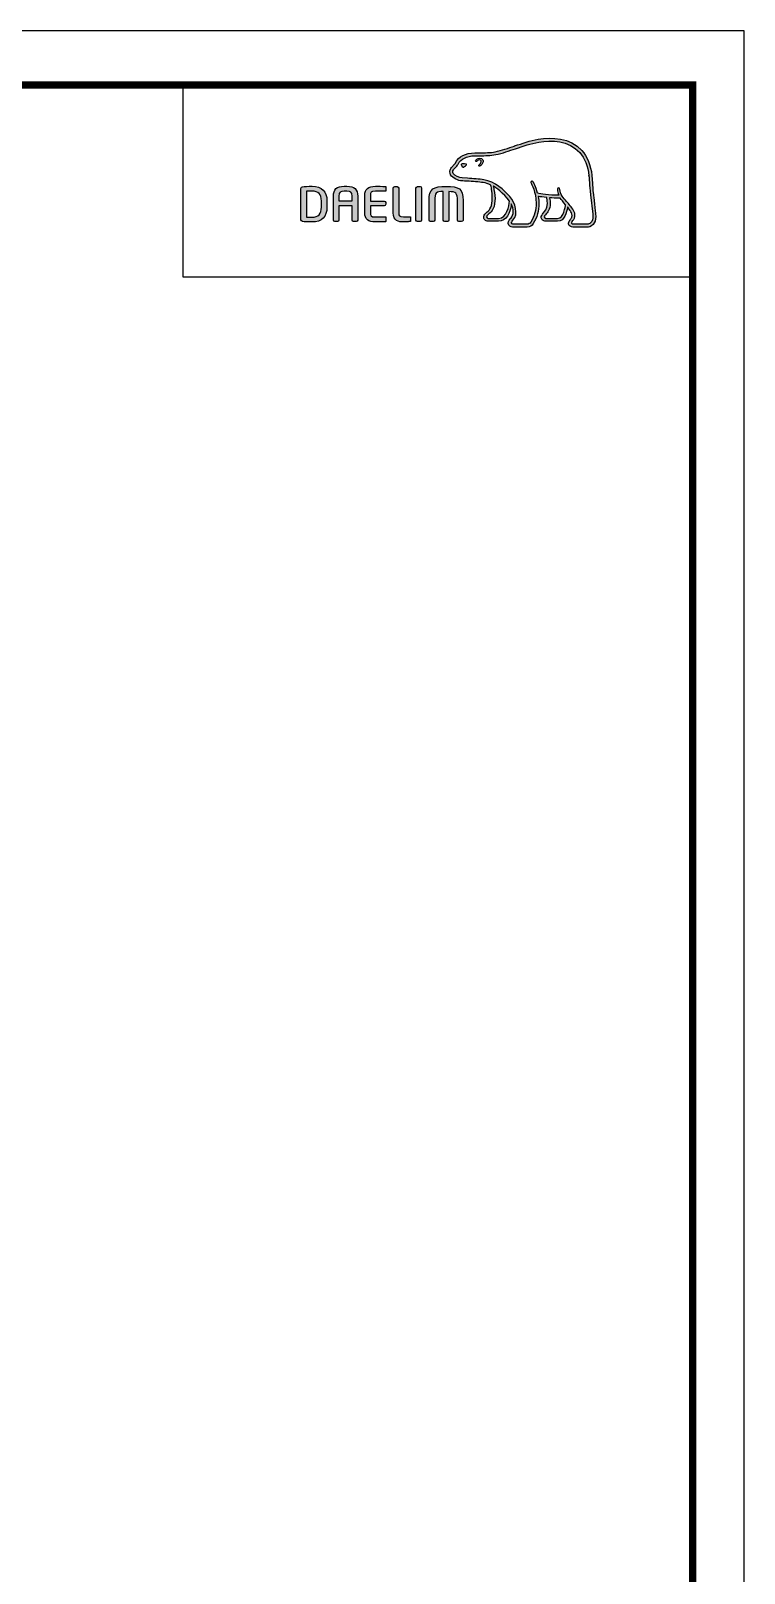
# Model space of a CAD drawing. Extents: x 0 to 790, y 0 to 579.
# Drawn here: x 613.1 to 789.9, y 196.9 to 578.8 of the extents above; entities that cross this region are included whole.
import ezdxf

# ---------------------------------------------------------------- set-up
doc = ezdxf.new("R2010")
doc.units = 0
doc.header["$LTSCALE"] = 10
doc.header["$MEASUREMENT"] = 0
doc.layers.get('0').update_dxf_attribs({"linetype": 'CONTINUOUS'})
doc.layers.add('레이어 1', color=7, linetype='CONTINUOUS')

msp = doc.modelspace()

# ---------------------------------------------------------------- hatches: boundary and pattern name
at = {"layer": '레이어 1'}
h = msp.add_hatch(color=5, dxfattribs=at)
h.dxf.hatch_style = 1
edge = h.paths.add_edge_path(flags=16)
edge.add_spline(control_points=[(751.93, 531.3), (751.58, 530.91), (751.13, 530.91), (751.11, 530.91), (751.11, 530.91), (747.53, 530.91), (747.53, 530.91), (747.4, 530.91), (747.3, 530.94), (747.24, 531), (747.18, 531.06), (747.16, 531.14), (747.16, 531.24), (747.16, 531.44), (747.3, 531.62), (747.46, 531.82), (747.61, 532.01), (747.74, 532.18), (747.82, 532.4), (748.02, 532.93), (748, 533.49), (747.76, 533.98), (747.34, 534.88), (746.71, 535.58), (746.11, 536.26), (746.11, 536.26), (745.9, 536.49), (745.9, 536.49), (745.11, 537.37), (744.3, 538.28), (744.23, 539.52), (744.22, 539.76), (744.1, 539.91), (743.95, 539.9), (743.95, 539.9), (743.72, 539.79), (743.71, 539.79), (743.65, 539.72), (743.61, 539.62), (743.61, 539.5), (743.61, 539.5), (743.62, 539.46), (743.62, 539.46), (743.65, 539.01), (743.75, 538.57), (743.94, 538.12), (743.94, 538.12), (743.96, 538.07), (743.96, 538.07), (743.96, 538.07), (743.91, 538.07), (743.91, 538.07), (741.61, 537.98), (739.36, 538.41), (738.7, 538.57), (738.29, 540.22), (737.63, 541.31), (737.6, 541.35), (737.55, 541.44), (737.47, 541.5), (737.39, 541.52), (737.39, 541.52), (737.2, 541.5), (737.17, 541.49), (737.16, 541.47), (737.12, 541.42), (737.05, 541.32), (737.05, 541.32), (737.04, 541.24), (737.04, 541.24), (737.04, 541.24), (737.1, 541.03), (737.1, 541.03), (737.15, 540.94), (738.33, 538.87), (738.33, 536.14), (738.33, 534.45), (737.89, 532.86), (737.01, 531.41), (736.8, 531.06), (736.53, 530.91), (736.12, 530.91), (736.12, 530.91), (732.59, 530.91), (732.59, 530.91), (732.48, 530.91), (732.23, 530.99), (732.23, 531.24), (732.23, 531.38), (732.36, 531.61), (732.58, 531.86), (734.05, 533.49), (733.2, 536.05), (731.79, 537.73), (730.43, 539.35), (728.21, 541.4), (725.36, 541.9), (724.35, 542.08), (722.69, 542.18), (721.35, 542.26), (721.35, 542.26), (719.99, 542.34), (719.99, 542.34), (719.3, 542.39), (718.15, 542.82), (717.8, 543.48), (717.65, 543.76), (717.66, 544.04), (717.85, 544.36), (717.97, 544.55), (718.13, 544.72), (718.33, 544.92), (718.55, 545.14), (718.78, 545.38), (718.96, 545.68), (718.96, 545.68), (719.01, 545.78), (719.01, 545.78), (719.69, 547.08), (721.09, 547.77), (723.18, 547.83), (723.18, 547.83), (724.36, 547.84), (724.36, 547.84), (725.65, 547.85), (727.12, 547.85), (728.32, 548.11), (730.01, 548.48), (731.71, 549.06), (733.21, 549.57), (733.21, 549.57), (733.26, 549.58), (733.26, 549.58), (735.11, 550.22), (737.02, 550.87), (738.98, 551.19), (742.12, 551.71), (746.42, 551.69), (749.13, 548.65), (750.38, 547.24), (751.15, 545.31), (751.42, 542.9), (751.42, 542.9), (751.41, 542.9), (751.4, 542.91), (751.42, 542.86), (751.44, 542.59), (751.55, 541.06), (751.58, 540.32), (751.62, 539.56), (751.81, 538.14), (751.81, 538.14), (752.36, 533.41), (752.36, 533.41), (752.36, 533.41), (752.39, 532.84), (752.39, 532.84), (752.39, 532.16), (752.24, 531.64), (751.93, 531.3)], knot_values=[0, 0, 0, 0, 1, 1, 1, 2, 2, 2, 3, 3, 3, 4, 4, 4, 5, 5, 5, 6, 6, 6, 7, 7, 7, 8, 8, 8, 9, 9, 9, 10, 10, 10, 11, 11, 11, 12, 12, 12, 13, 13, 13, 14, 14, 14, 15, 15, 15, 16, 16, 16, 17, 17, 17, 18, 18, 18, 19, 19, 19, 20, 20, 20, 21, 21, 21, 22, 22, 22, 23, 23, 23, 24, 24, 24, 25, 25, 25, 26, 26, 26, 27, 27, 27, 28, 28, 28, 29, 29, 29, 30, 30, 30, 31, 31, 31, 32, 32, 32, 33, 33, 33, 34, 34, 34, 35, 35, 35, 36, 36, 36, 37, 37, 37, 38, 38, 38, 39, 39, 39, 40, 40, 40, 41, 41, 41, 42, 42, 42, 43, 43, 43, 44, 44, 44, 45, 45, 45, 46, 46, 46, 47, 47, 47, 48, 48, 48, 49, 49, 49, 50, 50, 50, 51, 51, 51, 52, 52, 52, 53, 53, 53, 53], degree=3, periodic=0)
edge = h.paths.add_edge_path(flags=16)
edge.add_spline(control_points=[(743.67, 532.32), (743.67, 532.32), (740.75, 532.32), (740.75, 532.32), (740.53, 532.32), (740.36, 532.5), (740.36, 532.72), (740.36, 532.87), (740.5, 533.07), (740.62, 533.2), (741.21, 533.77), (741.82, 534.55), (741.82, 536.03), (741.82, 536.03), (741.78, 536.71), (741.78, 536.71), (741.78, 536.71), (741.68, 537.37), (741.68, 537.37), (741.68, 537.37), (741.67, 537.41), (741.67, 537.41), (741.67, 537.41), (741.71, 537.41), (741.71, 537.41), (742.26, 537.37), (743.31, 537.31), (744.32, 537.36), (744.58, 536.95), (744.99, 536.42), (745.6, 535.72), (745.57, 535.37), (745.28, 532.32), (743.67, 532.32)], knot_values=[0, 0, 0, 0, 1, 1, 1, 2, 2, 2, 3, 3, 3, 4, 4, 4, 5, 5, 5, 6, 6, 6, 7, 7, 7, 8, 8, 8, 9, 9, 9, 10, 10, 10, 11, 11, 11, 11], degree=3, periodic=0)
edge = h.paths.add_edge_path(flags=16)
edge.add_spline(control_points=[(729.03, 532.32), (729.03, 532.32), (726.47, 532.32), (726.47, 532.32), (726.28, 532.32), (726.07, 532.48), (726.07, 532.72), (726.07, 532.86), (726.19, 533.03), (726.4, 533.21), (727.05, 533.73), (728.03, 534.51), (728.14, 536.66), (728.14, 536.66), (728.16, 537.25), (728.16, 537.25), (728.16, 538.17), (727.95, 539.28), (727.75, 540.27), (727.75, 540.27), (727.71, 540.37), (727.71, 540.37), (727.71, 540.37), (727.8, 540.3), (727.8, 540.3), (728.18, 540.07), (730.27, 538.65), (731.75, 536.56), (731.63, 535.56), (731.07, 532.32), (729.03, 532.32)], knot_values=[0, 0, 0, 0, 1, 1, 1, 2, 2, 2, 3, 3, 3, 4, 4, 4, 5, 5, 5, 6, 6, 6, 7, 7, 7, 8, 8, 8, 9, 9, 9, 10, 10, 10, 10], degree=3, periodic=0)
edge = h.paths.add_edge_path()
edge.add_spline(control_points=[(753.08, 533.48), (753.08, 533.49), (752.54, 538.24), (752.54, 538.24), (752.34, 539.66), (752.31, 540.42), (752.28, 541.09), (752.28, 541.09), (752.15, 542.97), (752.15, 542.97), (751.86, 545.54), (751.03, 547.61), (749.67, 549.13), (746.75, 552.42), (742.18, 552.45), (738.86, 551.91), (736.83, 551.57), (734.88, 550.9), (733, 550.26), (733, 550.26), (732.94, 550.24), (732.94, 550.24), (731.47, 549.74), (729.8, 549.17), (728.17, 548.82), (727.04, 548.58), (725.63, 548.57), (724.39, 548.56), (724.39, 548.56), (723.16, 548.55), (723.16, 548.55), (720.79, 548.49), (719.18, 547.67), (718.36, 546.11), (718.36, 546.11), (718.33, 546.04), (718.33, 546.04), (718.19, 545.81), (717.99, 545.61), (717.81, 545.43), (717.62, 545.23), (717.4, 545.01), (717.23, 544.72), (717.06, 544.43), (716.97, 544.14), (716.97, 543.85), (716.97, 543.61), (717.03, 543.37), (717.15, 543.15), (717.65, 542.2), (719.09, 541.68), (719.95, 541.62), (719.95, 541.62), (721.21, 541.54), (721.24, 541.54), (722.5, 541.47), (724.22, 541.37), (725.23, 541.19), (725.82, 541.09), (726.49, 540.88), (727.11, 540.58), (727.15, 540.43), (727.47, 539), (727.47, 537.25), (727.47, 537.25), (727.46, 536.7), (727.46, 536.7), (727.36, 534.85), (726.56, 534.2), (725.97, 533.73), (725.91, 533.69), (725.38, 533.25), (725.35, 532.72), (725.32, 532.43), (725.4, 532.16), (725.59, 531.96), (725.78, 531.75), (726.08, 531.64), (726.47, 531.64), (726.47, 531.64), (729.03, 531.64), (729.03, 531.64), (730.94, 531.64), (731.89, 533.71), (732.18, 535.64), (732.18, 535.64), (732.19, 535.91), (732.19, 535.91), (732.19, 535.91), (732.27, 535.78), (732.27, 535.78), (732.51, 535.23), (732.66, 534.58), (732.66, 534.08), (732.66, 533.39), (732.45, 532.79), (732.04, 532.34), (731.94, 532.24), (731.42, 531.71), (731.42, 531.18), (731.42, 531.18), (731.43, 531.09), (731.43, 531.09), (731.5, 530.46), (732.01, 530.18), (732.48, 530.18), (732.48, 530.18), (736.12, 530.18), (736.12, 530.18), (736.77, 530.18), (737.3, 530.48), (737.63, 531.04), (738.56, 532.57), (739.03, 534.24), (739.03, 536), (739.03, 536.54), (738.98, 537.13), (738.88, 537.73), (738.88, 537.73), (738.87, 537.78), (738.87, 537.78), (738.87, 537.78), (738.92, 537.77), (738.92, 537.77), (739.35, 537.69), (740.06, 537.57), (740.93, 537.47), (740.93, 537.47), (740.95, 537.47), (740.95, 537.47), (740.95, 537.47), (741.07, 536.8), (741.07, 536.8), (741.07, 536.8), (741.1, 536.64), (741.1, 536.64), (741.1, 536.64), (741.13, 536.05), (741.13, 536.05), (741.13, 534.64), (740.49, 534.02), (740.14, 533.69), (740.14, 533.68), (739.66, 533.19), (739.6, 532.76), (739.6, 532.76), (739.59, 532.63), (739.59, 532.63), (739.59, 532.49), (739.62, 532.22), (739.86, 531.97), (740.07, 531.75), (740.4, 531.64), (740.83, 531.64), (740.83, 531.64), (743.67, 531.64), (743.67, 531.64), (745.39, 531.64), (745.91, 533.83), (746.11, 535.06), (746.11, 535.06), (746.12, 535.19), (746.12, 535.19), (746.12, 535.19), (746.19, 535.09), (746.19, 535.09), (746.59, 534.59), (746.94, 534.02), (747.1, 533.67), (747.19, 533.49), (747.24, 533.29), (747.24, 533.08), (747.24, 533.08), (747.18, 532.67), (747.18, 532.67), (747.11, 532.45), (746.96, 532.25), (746.81, 532.05), (746.59, 531.76), (746.37, 531.47), (746.37, 531.11), (746.37, 531.11), (746.39, 530.92), (746.39, 530.92), (746.49, 530.44), (746.87, 530.18), (747.47, 530.18), (747.47, 530.18), (751.11, 530.18), (751.11, 530.18), (751.19, 530.18), (751.9, 530.2), (752.46, 530.8), (752.9, 531.28), (753.12, 531.95), (753.12, 532.83), (753.12, 532.83), (753.08, 533.48), (753.08, 533.48)], knot_values=[0, 0, 0, 0, 1, 1, 1, 2, 2, 2, 3, 3, 3, 4, 4, 4, 5, 5, 5, 6, 6, 6, 7, 7, 7, 8, 8, 8, 9, 9, 9, 10, 10, 10, 11, 11, 11, 12, 12, 12, 13, 13, 13, 14, 14, 14, 15, 15, 15, 16, 16, 16, 17, 17, 17, 18, 18, 18, 19, 19, 19, 20, 20, 20, 21, 21, 21, 22, 22, 22, 23, 23, 23, 24, 24, 24, 25, 25, 25, 26, 26, 26, 27, 27, 27, 28, 28, 28, 29, 29, 29, 30, 30, 30, 31, 31, 31, 32, 32, 32, 33, 33, 33, 34, 34, 34, 35, 35, 35, 36, 36, 36, 37, 37, 37, 38, 38, 38, 39, 39, 39, 40, 40, 40, 41, 41, 41, 42, 42, 42, 43, 43, 43, 44, 44, 44, 45, 45, 45, 46, 46, 46, 47, 47, 47, 48, 48, 48, 49, 49, 49, 50, 50, 50, 51, 51, 51, 52, 52, 52, 53, 53, 53, 54, 54, 54, 55, 55, 55, 56, 56, 56, 57, 57, 57, 58, 58, 58, 59, 59, 59, 60, 60, 60, 61, 61, 61, 62, 62, 62, 63, 63, 63, 64, 64, 64, 65, 65, 65, 66, 66, 66, 66], degree=3, periodic=0)
edge = h.paths.add_edge_path(flags=0)
edge.add_spline(control_points=[(719.88, 545.77), (719.88, 545.77), (720.41, 546.01), (721.07, 545.76), (721.07, 545.76), (721.15, 545.73), (721.05, 545.58), (720.73, 545.15), (720.41, 545.05), (720.41, 545.05), (720.41, 545.05), (720.18, 544.97), (720.05, 545.13), (719.8, 545.43), (719.79, 545.61), (719.79, 545.61), (719.79, 545.61), (719.76, 545.74), (719.88, 545.77)], knot_values=[0, 0, 0, 0, 1, 1, 1, 2, 2, 2, 3, 3, 3, 4, 4, 4, 5, 5, 5, 6, 6, 6, 6], degree=3, periodic=0)
edge = h.paths.add_edge_path(flags=0)
edge.add_spline(control_points=[(723.38, 546.75), (723.3, 546.66), (723.3, 546.52), (723.38, 546.44), (723.46, 546.37), (723.6, 546.39), (723.68, 546.48), (723.73, 546.52), (724.16, 547.03), (724.54, 546.77), (724.67, 546.67), (724.73, 546.53), (724.71, 546.35), (724.68, 546.06), (724.43, 545.73), (724.25, 545.62), (724.15, 545.56), (724.09, 545.43), (724.13, 545.33), (724.18, 545.23), (724.31, 545.2), (724.42, 545.24), (724.73, 545.4), (725.13, 545.9), (725.18, 546.36), (725.22, 546.69), (725.07, 546.96), (724.81, 547.14), (724.25, 547.53), (723.62, 547), (723.38, 546.75)], knot_values=[0, 0, 0, 0, 1, 1, 1, 2, 2, 2, 3, 3, 3, 4, 4, 4, 5, 5, 5, 6, 6, 6, 7, 7, 7, 8, 8, 8, 9, 9, 9, 10, 10, 10, 10], degree=3, periodic=0)
edge = h.paths.add_edge_path(flags=0)
edge.add_spline(control_points=[(723.31, 546.36), (723.31, 546.36), (723.31, 546.36), (723.31, 546.36), (723.31, 546.36), (723.31, 546.36), (723.31, 546.36)], knot_values=[0, 0, 0, 0, 1, 1, 1, 2, 2, 2, 2], degree=3, periodic=0)
h = msp.add_hatch(color=5, dxfattribs=at)
h.dxf.hatch_style = 1
edge = h.paths.add_edge_path()
edge.add_spline(control_points=[(725.18, 546.36), (725.22, 546.69), (725.07, 546.96), (724.81, 547.14)], knot_values=[8, 8, 8, 8, 9, 9, 9, 9], degree=3, periodic=0)
edge.add_spline(control_points=[(724.81, 547.14), (724.25, 547.53), (723.62, 547), (723.38, 546.75)], knot_values=[9, 9, 9, 9, 10, 10, 10, 10], degree=3, periodic=0)
edge.add_spline(control_points=[(723.38, 546.75), (723.3, 546.66), (723.3, 546.52), (723.38, 546.44)], knot_values=[0, 0, 0, 0, 1, 1, 1, 1], degree=3, periodic=0)
edge.add_spline(control_points=[(723.38, 546.44), (723.46, 546.37), (723.6, 546.39), (723.68, 546.48)], knot_values=[1, 1, 1, 1, 2, 2, 2, 2], degree=3, periodic=0)
edge.add_spline(control_points=[(723.68, 546.48), (723.73, 546.52), (724.16, 547.03), (724.54, 546.77)], knot_values=[2, 2, 2, 2, 3, 3, 3, 3], degree=3, periodic=0)
edge.add_spline(control_points=[(724.54, 546.77), (724.67, 546.67), (724.73, 546.53), (724.71, 546.35)], knot_values=[3, 3, 3, 3, 4, 4, 4, 4], degree=3, periodic=0)
edge.add_spline(control_points=[(724.71, 546.35), (724.68, 546.06), (724.43, 545.73), (724.25, 545.62)], knot_values=[4, 4, 4, 4, 5, 5, 5, 5], degree=3, periodic=0)
edge.add_spline(control_points=[(724.25, 545.62), (724.15, 545.56), (724.09, 545.43), (724.13, 545.33)], knot_values=[5, 5, 5, 5, 6, 6, 6, 6], degree=3, periodic=0)
edge.add_spline(control_points=[(724.13, 545.33), (724.18, 545.23), (724.31, 545.2), (724.42, 545.24)], knot_values=[6, 6, 6, 6, 7, 7, 7, 7], degree=3, periodic=0)
edge.add_spline(control_points=[(724.42, 545.24), (724.73, 545.4), (725.13, 545.9), (725.18, 546.36)], knot_values=[7, 7, 7, 7, 8, 8, 8, 8], degree=3, periodic=0)
edge = h.paths.add_edge_path()
edge.add_spline(control_points=[(721.05, 545.58), (721.15, 545.73), (721.07, 545.76), (721.07, 545.76)], knot_values=[1.00001, 1.00001, 1.00001, 1.00001, 2, 2, 2, 2], degree=3, periodic=0)
edge.add_spline(control_points=[(721.07, 545.76), (721.03, 545.78), (720.99, 545.79), (720.95, 545.8)], knot_values=[0.937491, 0.937491, 0.937491, 0.937491, 1, 1, 1, 1], degree=3, periodic=0)
edge.add_spline(control_points=[(720.95, 545.8), (720.87, 545.83), (720.79, 545.84), (720.72, 545.86)], knot_values=[0.812494, 0.812494, 0.812494, 0.812494, 0.937491, 0.937491, 0.937491, 0.937491], degree=3, periodic=0)
edge.add_spline(control_points=[(720.72, 545.86), (720.64, 545.87), (720.57, 545.87), (720.5, 545.88)], knot_values=[0.687496, 0.687496, 0.687496, 0.687496, 0.812494, 0.812494, 0.812494, 0.812494], degree=3, periodic=0)
edge.add_spline(control_points=[(720.5, 545.88), (720.44, 545.88), (720.37, 545.88), (720.32, 545.87)], knot_values=[0.562499, 0.562499, 0.562499, 0.562499, 0.687496, 0.687496, 0.687496, 0.687496], degree=3, periodic=0)
edge.add_spline(control_points=[(720.32, 545.87), (720.23, 545.86), (720.15, 545.85), (720.09, 545.84)], knot_values=[0.375003, 0.375003, 0.375003, 0.375003, 0.562499, 0.562499, 0.562499, 0.562499], degree=3, periodic=0)
edge.add_spline(control_points=[(720.09, 545.84), (720, 545.82), (719.94, 545.8), (719.91, 545.78)], knot_values=[0.125007, 0.125007, 0.125007, 0.125007, 0.375003, 0.375003, 0.375003, 0.375003], degree=3, periodic=0)
edge.add_spline(control_points=[(719.91, 545.78), (719.89, 545.78), (719.88, 545.77), (719.88, 545.77)], knot_values=[0, 0, 0, 0, 0.125007, 0.125007, 0.125007, 0.125007], degree=3, periodic=0)
edge.add_spline(control_points=[(719.88, 545.77), (719.76, 545.74), (719.79, 545.61), (719.79, 545.61), (719.79, 545.61), (719.8, 545.43), (720.05, 545.13)], knot_values=[4, 4, 4, 4, 5, 5, 5, 6, 6, 6, 6], degree=3, periodic=0)
edge.add_spline(control_points=[(720.05, 545.13), (720.18, 544.97), (720.41, 545.05), (720.41, 545.05)], knot_values=[3.00001, 3.00001, 3.00001, 3.00001, 4, 4, 4, 4], degree=3, periodic=0)
edge.add_spline(control_points=[(720.41, 545.05), (720.41, 545.05), (720.73, 545.15), (721.05, 545.58)], knot_values=[2, 2, 2, 2, 2.99999, 2.99999, 2.99999, 2.99999], degree=3, periodic=0)
h = msp.add_hatch(color=5, dxfattribs=at)
h.dxf.hatch_style = 2
edge = h.paths.add_edge_path()
edge.add_spline(control_points=[(685.13, 535.1), (685.13, 533.44), (684.37, 532.63), (682.81, 532.63), (682.81, 532.63), (681.74, 532.65), (681.47, 532.66), (681.47, 532.66), (681.47, 539.03), (681.47, 539.03), (682.02, 539.08), (682.81, 539.09), (682.81, 539.09), (684.42, 539.09), (685.13, 538.33), (685.13, 536.63), (685.13, 536.63), (685.13, 535.1), (685.13, 535.1)], knot_values=[0, 0, 0, 0, 1, 1, 1, 2, 2, 2, 3, 3, 3, 4, 4, 4, 5, 5, 5, 6, 6, 6, 6], degree=3, periodic=0)
edge = h.paths.add_edge_path()
edge.add_spline(control_points=[(682.81, 540.29), (681.95, 540.29), (680.82, 540.24), (680.45, 540.18), (680.22, 540.14), (680.08, 539.97), (680.08, 539.74), (680.08, 539.74), (680.08, 531.99), (680.08, 531.99), (680.08, 531.75), (680.23, 531.58), (680.47, 531.55), (680.81, 531.49), (681.93, 531.44), (682.81, 531.44), (685.23, 531.44), (686.51, 532.71), (686.51, 535.1), (686.51, 535.1), (686.51, 536.63), (686.51, 536.63), (686.51, 539.02), (685.23, 540.29), (682.81, 540.29)], knot_values=[0, 0, 0, 0, 1, 1, 1, 2, 2, 2, 3, 3, 3, 4, 4, 4, 5, 5, 5, 6, 6, 6, 7, 7, 7, 8, 8, 8, 8], degree=3, periodic=0)
h = msp.add_hatch(color=5, dxfattribs=at)
h.dxf.hatch_style = 2
edge = h.paths.add_edge_path()
edge.add_spline(control_points=[(692.75, 536.64), (692.75, 536.64), (689.49, 536.64), (689.49, 536.64), (689.49, 536.76), (689.49, 537.8), (689.49, 537.8), (689.49, 538.89), (689.81, 539.07), (690.78, 539.07), (690.78, 539.07), (691.45, 539.07), (691.45, 539.07), (692.42, 539.07), (692.75, 538.89), (692.75, 537.8), (692.75, 537.8), (692.75, 536.76), (692.75, 536.64)], knot_values=[0, 0, 0, 0, 1, 1, 1, 2, 2, 2, 3, 3, 3, 4, 4, 4, 5, 5, 5, 6, 6, 6, 6], degree=3, periodic=0)
edge = h.paths.add_edge_path()
edge.add_spline(control_points=[(691.45, 540.29), (691.45, 540.29), (690.78, 540.29), (690.78, 540.29), (688.93, 540.29), (688.11, 539.52), (688.11, 537.8), (688.11, 537.8), (688.11, 531.9), (688.11, 531.9), (688.11, 531.69), (688.28, 531.52), (688.47, 531.52), (688.47, 531.52), (689.12, 531.52), (689.12, 531.52), (689.35, 531.52), (689.49, 531.71), (689.49, 531.9), (689.49, 531.9), (689.49, 535.29), (689.49, 535.42), (689.49, 535.42), (692.75, 535.42), (692.75, 535.42), (692.75, 535.29), (692.75, 531.9), (692.75, 531.9), (692.75, 531.69), (692.91, 531.52), (693.12, 531.52), (693.12, 531.52), (693.76, 531.52), (693.76, 531.52), (693.98, 531.52), (694.13, 531.72), (694.13, 531.9), (694.13, 531.9), (694.13, 537.8), (694.13, 537.8), (694.13, 539.52), (693.3, 540.29), (691.45, 540.29)], knot_values=[0, 0, 0, 0, 1, 1, 1, 2, 2, 2, 3, 3, 3, 4, 4, 4, 5, 5, 5, 6, 6, 6, 7, 7, 7, 8, 8, 8, 9, 9, 9, 10, 10, 10, 11, 11, 11, 12, 12, 12, 13, 13, 13, 14, 14, 14, 14], degree=3, periodic=0)
h = msp.add_hatch(color=5, dxfattribs=at)
h.dxf.hatch_style = 2
edge = h.paths.add_edge_path()
edge.add_spline(control_points=[(695.88, 538.04), (695.88, 538.04), (695.88, 533.69), (695.88, 533.69), (695.88, 532.18), (696.75, 531.44), (698.54, 531.44), (699.32, 531.44), (700.4, 531.45), (700.82, 531.49), (700.82, 531.49), (701.03, 531.51), (701.03, 531.51), (701.03, 531.51), (701.09, 531.52), (701.09, 531.52), (701.09, 531.52), (701.09, 532.68), (701.09, 532.68), (701.09, 532.68), (698.55, 532.68), (698.55, 532.68), (697.27, 532.68), (697.27, 533.04), (697.27, 533.69), (697.27, 533.69), (697.27, 535.3), (697.27, 535.43), (697.4, 535.43), (700.69, 535.43), (700.69, 535.43), (700.91, 535.43), (701.09, 535.6), (701.09, 535.81), (701.09, 535.81), (701.09, 536.24), (701.09, 536.24), (701.09, 536.45), (700.91, 536.63), (700.69, 536.63), (700.69, 536.63), (697.4, 536.63), (697.27, 536.63), (697.27, 536.75), (697.27, 538.04), (697.27, 538.04), (697.27, 538.69), (697.27, 539.05), (698.55, 539.05), (698.55, 539.05), (701.09, 539.04), (701.09, 539.04), (701.09, 539.04), (701.09, 540.19), (701.09, 540.19), (701.09, 540.19), (700.82, 540.22), (700.82, 540.22), (700.32, 540.27), (699.17, 540.29), (698.54, 540.29), (696.75, 540.29), (695.88, 539.55), (695.88, 538.04)], knot_values=[0, 0, 0, 0, 1, 1, 1, 2, 2, 2, 3, 3, 3, 4, 4, 4, 5, 5, 5, 6, 6, 6, 7, 7, 7, 8, 8, 8, 9, 9, 9, 10, 10, 10, 11, 11, 11, 12, 12, 12, 13, 13, 13, 14, 14, 14, 15, 15, 15, 16, 16, 16, 17, 17, 17, 18, 18, 18, 19, 19, 19, 20, 20, 20, 21, 21, 21, 21], degree=3, periodic=0)
h = msp.add_hatch(color=5, dxfattribs=at)
h.dxf.hatch_style = 2
edge = h.paths.add_edge_path()
edge.add_spline(control_points=[(703.31, 540.21), (703.09, 540.21), (702.91, 540.04), (702.91, 539.83), (702.91, 539.83), (702.91, 533.69), (702.91, 533.69), (702.91, 531.7), (704.28, 531.44), (705.47, 531.44), (706.34, 531.44), (706.56, 531.48), (706.82, 531.52), (706.82, 531.52), (706.97, 531.54), (706.97, 531.54), (706.97, 531.54), (707.17, 531.57), (707.17, 531.57), (707.17, 531.57), (707.23, 531.57), (707.23, 531.57), (707.23, 531.57), (707.23, 532.68), (707.23, 532.68), (707.23, 532.68), (705.48, 532.68), (705.48, 532.68), (704.3, 532.68), (704.3, 533.13), (704.3, 533.56), (704.3, 533.56), (704.3, 539.83), (704.3, 539.83), (704.3, 540.04), (704.12, 540.21), (703.9, 540.21), (703.9, 540.21), (703.31, 540.21), (703.31, 540.21)], knot_values=[0, 0, 0, 0, 1, 1, 1, 2, 2, 2, 3, 3, 3, 4, 4, 4, 5, 5, 5, 6, 6, 6, 7, 7, 7, 8, 8, 8, 9, 9, 9, 10, 10, 10, 11, 11, 11, 12, 12, 12, 13, 13, 13, 13], degree=3, periodic=0)
h = msp.add_hatch(color=5, dxfattribs=at)
h.dxf.hatch_style = 2
edge = h.paths.add_edge_path()
edge.add_spline(control_points=[(708.94, 540.21), (708.71, 540.21), (708.57, 540.02), (708.57, 539.84), (708.57, 539.84), (708.57, 531.9), (708.57, 531.9), (708.57, 531.69), (708.74, 531.52), (708.94, 531.52), (708.94, 531.52), (709.58, 531.52), (709.58, 531.52), (709.81, 531.52), (709.95, 531.71), (709.95, 531.9), (709.95, 531.9), (709.95, 539.84), (709.95, 539.84), (709.95, 540.05), (709.79, 540.21), (709.58, 540.21), (709.58, 540.21), (708.94, 540.21), (708.94, 540.21)], knot_values=[0, 0, 0, 0, 1, 1, 1, 2, 2, 2, 3, 3, 3, 4, 4, 4, 5, 5, 5, 6, 6, 6, 7, 7, 7, 8, 8, 8, 8], degree=3, periodic=0)
h = msp.add_hatch(color=5, dxfattribs=at)
h.dxf.hatch_style = 2
edge = h.paths.add_edge_path()
edge.add_spline(control_points=[(711.81, 536.79), (711.81, 536.79), (711.81, 531.9), (711.81, 531.9), (711.81, 531.69), (711.98, 531.52), (712.18, 531.52), (712.18, 531.52), (712.83, 531.52), (712.83, 531.52), (713.06, 531.52), (713.2, 531.71), (713.2, 531.9), (713.2, 531.9), (713.2, 536.66), (713.2, 536.66), (713.2, 538.77), (713.56, 538.97), (715.33, 538.98), (715.33, 538.85), (715.33, 531.9), (715.33, 531.9), (715.33, 531.68), (715.49, 531.52), (715.7, 531.52), (715.7, 531.52), (716.34, 531.52), (716.34, 531.52), (716.57, 531.52), (716.71, 531.71), (716.71, 531.9), (716.71, 531.9), (716.71, 538.82), (716.71, 538.96), (717.54, 538.96), (718.13, 538.89), (718.44, 538.57), (718.78, 538.24), (718.84, 537.62), (718.84, 536.66), (718.84, 536.66), (718.84, 531.9), (718.84, 531.9), (718.84, 531.69), (719.01, 531.52), (719.21, 531.52), (719.21, 531.52), (719.87, 531.52), (719.87, 531.52), (720.1, 531.52), (720.24, 531.72), (720.24, 531.9), (720.24, 531.9), (720.24, 536.79), (720.24, 536.79), (720.24, 539.75), (719.19, 540.25), (716.03, 540.25), (712.86, 540.25), (711.81, 539.75), (711.81, 536.79)], knot_values=[0, 0, 0, 0, 1, 1, 1, 2, 2, 2, 3, 3, 3, 4, 4, 4, 5, 5, 5, 6, 6, 6, 7, 7, 7, 8, 8, 8, 9, 9, 9, 10, 10, 10, 11, 11, 11, 12, 12, 12, 13, 13, 13, 14, 14, 14, 15, 15, 15, 16, 16, 16, 17, 17, 17, 18, 18, 18, 19, 19, 19, 20, 20, 20, 20], degree=3, periodic=0)

# ---------------------------------------------------------------- linework, layer by layer
at = {"color": 5, "ltscale": 0.5}
msp.add_line((650.86, 517.77), (650.86, 565.32), dxfattribs=at)
at = {"color": 5}
msp.add_line((728.91, 531.64), (728.91, 531.64), dxfattribs=at)
at = {"color": 5, "ltscale": 40}
msp.add_line((777.1, 517.77), (650.86, 517.77), dxfattribs=at)
at = {"ltscale": 0.5}
msp.add_lwpolyline([(0, 0), (789.88, 0), (789.88, 578.76), (0, 578.76)], close=True, dxfattribs=at)
at = {"color": 5, "linetype": 'ByBlock', "lineweight": 200, "const_width": 1.82}
msp.add_lwpolyline([(12.7, 24.78), (777.1, 24.78), (777.1, 565.32), (12.7, 565.32)], close=True, dxfattribs=at)
at = {"layer": '레이어 1', "color": 5}
for points, knots in [([(753.08, 533.48), (753.08, 533.49), (752.54, 538.24), (752.54, 538.24), (752.34, 539.66), (752.31, 540.42), (752.28, 541.09), (752.28, 541.09), (752.15, 542.97), (752.15, 542.97), (751.86, 545.54), (751.03, 547.61), (749.67, 549.13), (746.75, 552.42), (742.18, 552.45), (738.86, 551.91), (736.83, 551.57), (734.88, 550.9), (733, 550.26), (733, 550.26), (732.94, 550.24), (732.94, 550.24), (731.47, 549.74), (729.8, 549.17), (728.17, 548.82), (727.04, 548.58), (725.63, 548.57), (724.39, 548.56), (724.39, 548.56), (723.16, 548.55), (723.16, 548.55), (720.79, 548.49), (719.18, 547.67), (718.36, 546.11), (718.36, 546.11), (718.33, 546.04), (718.33, 546.04), (718.19, 545.81), (717.99, 545.61), (717.81, 545.43), (717.62, 545.23), (717.4, 545.01), (717.23, 544.72), (717.06, 544.43), (716.97, 544.14), (716.97, 543.85), (716.97, 543.61), (717.03, 543.37), (717.15, 543.15), (717.65, 542.2), (719.09, 541.68), (719.95, 541.62), (719.95, 541.62), (721.21, 541.54), (721.24, 541.54), (722.5, 541.47), (724.22, 541.37), (725.23, 541.19), (725.82, 541.09), (726.49, 540.88), (727.11, 540.58), (727.15, 540.43), (727.47, 539), (727.47, 537.25), (727.47, 537.25), (727.46, 536.7), (727.46, 536.7), (727.36, 534.85), (726.56, 534.2), (725.97, 533.73), (725.91, 533.69), (725.38, 533.25), (725.35, 532.72), (725.32, 532.43), (725.4, 532.16), (725.59, 531.96), (725.78, 531.75), (726.08, 531.64), (726.47, 531.64), (726.47, 531.64), (729.03, 531.64), (729.03, 531.64), (730.94, 531.64), (731.89, 533.71), (732.18, 535.64), (732.18, 535.64), (732.19, 535.91), (732.19, 535.91), (732.19, 535.91), (732.27, 535.78), (732.27, 535.78), (732.51, 535.23), (732.66, 534.58), (732.66, 534.08), (732.66, 533.39), (732.45, 532.79), (732.04, 532.34), (731.94, 532.24), (731.42, 531.71), (731.42, 531.18), (731.42, 531.18), (731.43, 531.09), (731.43, 531.09), (731.5, 530.46), (732.01, 530.18), (732.48, 530.18), (732.48, 530.18), (736.12, 530.18), (736.12, 530.18), (736.77, 530.18), (737.3, 530.48), (737.63, 531.04), (738.56, 532.57), (739.03, 534.24), (739.03, 536), (739.03, 536.54), (738.98, 537.13), (738.88, 537.73), (738.88, 537.73), (738.87, 537.78), (738.87, 537.78), (738.87, 537.78), (738.92, 537.77), (738.92, 537.77), (739.35, 537.69), (740.06, 537.57), (740.93, 537.47), (740.93, 537.47), (740.95, 537.47), (740.95, 537.47), (740.95, 537.47), (741.07, 536.8), (741.07, 536.8), (741.07, 536.8), (741.1, 536.64), (741.1, 536.64), (741.1, 536.64), (741.13, 536.05), (741.13, 536.05), (741.13, 534.64), (740.49, 534.02), (740.14, 533.69), (740.14, 533.68), (739.66, 533.19), (739.6, 532.76), (739.6, 532.76), (739.59, 532.63), (739.59, 532.63), (739.59, 532.49), (739.62, 532.22), (739.86, 531.97), (740.07, 531.75), (740.4, 531.64), (740.83, 531.64), (740.83, 531.64), (743.67, 531.64), (743.67, 531.64), (745.39, 531.64), (745.91, 533.83), (746.11, 535.06), (746.11, 535.06), (746.12, 535.19), (746.12, 535.19), (746.12, 535.19), (746.19, 535.09), (746.19, 535.09), (746.59, 534.59), (746.94, 534.02), (747.1, 533.67), (747.19, 533.49), (747.24, 533.29), (747.24, 533.08), (747.24, 533.08), (747.18, 532.67), (747.18, 532.67), (747.11, 532.45), (746.96, 532.25), (746.81, 532.05), (746.59, 531.76), (746.37, 531.47), (746.37, 531.11), (746.37, 531.11), (746.39, 530.92), (746.39, 530.92), (746.49, 530.44), (746.87, 530.18), (747.47, 530.18), (747.47, 530.18), (751.11, 530.18), (751.11, 530.18), (751.19, 530.18), (751.9, 530.2), (752.46, 530.8), (752.9, 531.28), (753.12, 531.95), (753.12, 532.83), (753.12, 532.83), (753.08, 533.48), (753.08, 533.48)], [0, 0, 0, 0, 1, 1, 1, 2, 2, 2, 3, 3, 3, 4, 4, 4, 5, 5, 5, 6, 6, 6, 7, 7, 7, 8, 8, 8, 9, 9, 9, 10, 10, 10, 11, 11, 11, 12, 12, 12, 13, 13, 13, 14, 14, 14, 15, 15, 15, 16, 16, 16, 17, 17, 17, 18, 18, 18, 19, 19, 19, 20, 20, 20, 21, 21, 21, 22, 22, 22, 23, 23, 23, 24, 24, 24, 25, 25, 25, 26, 26, 26, 27, 27, 27, 28, 28, 28, 29, 29, 29, 30, 30, 30, 31, 31, 31, 32, 32, 32, 33, 33, 33, 34, 34, 34, 35, 35, 35, 36, 36, 36, 37, 37, 37, 38, 38, 38, 39, 39, 39, 40, 40, 40, 41, 41, 41, 42, 42, 42, 43, 43, 43, 44, 44, 44, 45, 45, 45, 46, 46, 46, 47, 47, 47, 48, 48, 48, 49, 49, 49, 50, 50, 50, 51, 51, 51, 52, 52, 52, 53, 53, 53, 54, 54, 54, 55, 55, 55, 56, 56, 56, 57, 57, 57, 58, 58, 58, 59, 59, 59, 60, 60, 60, 61, 61, 61, 62, 62, 62, 63, 63, 63, 64, 64, 64, 65, 65, 65, 66, 66, 66, 66]), ([(719.88, 545.77), (719.88, 545.77), (720.41, 546.01), (721.07, 545.76), (721.07, 545.76), (721.15, 545.73), (721.05, 545.58), (720.73, 545.15), (720.41, 545.05), (720.41, 545.05), (720.41, 545.05), (720.18, 544.97), (720.05, 545.13), (719.8, 545.43), (719.79, 545.61), (719.79, 545.61), (719.79, 545.61), (719.76, 545.74), (719.88, 545.77)], [0, 0, 0, 0, 1, 1, 1, 2, 2, 2, 3, 3, 3, 4, 4, 4, 5, 5, 5, 6, 6, 6, 6]), ([(723.38, 546.75), (723.3, 546.66), (723.3, 546.52), (723.38, 546.44), (723.46, 546.37), (723.6, 546.39), (723.68, 546.48), (723.73, 546.52), (724.16, 547.03), (724.54, 546.77), (724.67, 546.67), (724.73, 546.53), (724.71, 546.35), (724.68, 546.06), (724.43, 545.73), (724.25, 545.62), (724.15, 545.56), (724.09, 545.43), (724.13, 545.33), (724.18, 545.23), (724.31, 545.2), (724.42, 545.24), (724.73, 545.4), (725.13, 545.9), (725.18, 546.36), (725.22, 546.69), (725.07, 546.96), (724.81, 547.14), (724.25, 547.53), (723.62, 547), (723.38, 546.75)], [0, 0, 0, 0, 1, 1, 1, 2, 2, 2, 3, 3, 3, 4, 4, 4, 5, 5, 5, 6, 6, 6, 7, 7, 7, 8, 8, 8, 9, 9, 9, 10, 10, 10, 10]), ([(723.31, 546.36), (723.31, 546.36), (723.31, 546.36), (723.31, 546.36), (723.31, 546.36), (723.31, 546.36), (723.31, 546.36)], [0, 0, 0, 0, 1, 1, 1, 2, 2, 2, 2]), ([(682.81, 540.29), (681.95, 540.29), (680.82, 540.24), (680.45, 540.18), (680.22, 540.14), (680.08, 539.97), (680.08, 539.74), (680.08, 539.74), (680.08, 531.99), (680.08, 531.99), (680.08, 531.75), (680.23, 531.58), (680.47, 531.55), (680.81, 531.49), (681.93, 531.44), (682.81, 531.44), (685.23, 531.44), (686.51, 532.71), (686.51, 535.1), (686.51, 535.1), (686.51, 536.63), (686.51, 536.63), (686.51, 539.02), (685.23, 540.29), (682.81, 540.29)], [0, 0, 0, 0, 1, 1, 1, 2, 2, 2, 3, 3, 3, 4, 4, 4, 5, 5, 5, 6, 6, 6, 7, 7, 7, 8, 8, 8, 8]), ([(685.13, 535.1), (685.13, 533.44), (684.37, 532.63), (682.81, 532.63), (682.81, 532.63), (681.74, 532.65), (681.47, 532.66), (681.47, 532.66), (681.47, 539.03), (681.47, 539.03), (682.02, 539.08), (682.81, 539.09), (682.81, 539.09), (684.42, 539.09), (685.13, 538.33), (685.13, 536.63), (685.13, 536.63), (685.13, 535.1), (685.13, 535.1)], [0, 0, 0, 0, 1, 1, 1, 2, 2, 2, 3, 3, 3, 4, 4, 4, 5, 5, 5, 6, 6, 6, 6]), ([(691.45, 540.29), (691.45, 540.29), (690.78, 540.29), (690.78, 540.29), (688.93, 540.29), (688.11, 539.52), (688.11, 537.8), (688.11, 537.8), (688.11, 531.9), (688.11, 531.9), (688.11, 531.69), (688.28, 531.52), (688.47, 531.52), (688.47, 531.52), (689.12, 531.52), (689.12, 531.52), (689.35, 531.52), (689.49, 531.71), (689.49, 531.9), (689.49, 531.9), (689.49, 535.29), (689.49, 535.42), (689.49, 535.42), (692.75, 535.42), (692.75, 535.42), (692.75, 535.29), (692.75, 531.9), (692.75, 531.9), (692.75, 531.69), (692.91, 531.52), (693.12, 531.52), (693.12, 531.52), (693.76, 531.52), (693.76, 531.52), (693.98, 531.52), (694.13, 531.72), (694.13, 531.9), (694.13, 531.9), (694.13, 537.8), (694.13, 537.8), (694.13, 539.52), (693.3, 540.29), (691.45, 540.29)], [0, 0, 0, 0, 1, 1, 1, 2, 2, 2, 3, 3, 3, 4, 4, 4, 5, 5, 5, 6, 6, 6, 7, 7, 7, 8, 8, 8, 9, 9, 9, 10, 10, 10, 11, 11, 11, 12, 12, 12, 13, 13, 13, 14, 14, 14, 14]), ([(692.75, 536.64), (692.75, 536.64), (689.49, 536.64), (689.49, 536.64), (689.49, 536.76), (689.49, 537.8), (689.49, 537.8), (689.49, 538.89), (689.81, 539.07), (690.78, 539.07), (690.78, 539.07), (691.45, 539.07), (691.45, 539.07), (692.42, 539.07), (692.75, 538.89), (692.75, 537.8), (692.75, 537.8), (692.75, 536.76), (692.75, 536.64)], [0, 0, 0, 0, 1, 1, 1, 2, 2, 2, 3, 3, 3, 4, 4, 4, 5, 5, 5, 6, 6, 6, 6]), ([(695.88, 538.04), (695.88, 538.04), (695.88, 533.69), (695.88, 533.69), (695.88, 532.18), (696.75, 531.44), (698.54, 531.44), (699.32, 531.44), (700.4, 531.45), (700.82, 531.49), (700.82, 531.49), (701.03, 531.51), (701.03, 531.51), (701.03, 531.51), (701.09, 531.52), (701.09, 531.52), (701.09, 531.52), (701.09, 532.68), (701.09, 532.68), (701.09, 532.68), (698.55, 532.68), (698.55, 532.68), (697.27, 532.68), (697.27, 533.04), (697.27, 533.69), (697.27, 533.69), (697.27, 535.3), (697.27, 535.43), (697.4, 535.43), (700.69, 535.43), (700.69, 535.43), (700.91, 535.43), (701.09, 535.6), (701.09, 535.81), (701.09, 535.81), (701.09, 536.24), (701.09, 536.24), (701.09, 536.45), (700.91, 536.63), (700.69, 536.63), (700.69, 536.63), (697.4, 536.63), (697.27, 536.63), (697.27, 536.75), (697.27, 538.04), (697.27, 538.04), (697.27, 538.69), (697.27, 539.05), (698.55, 539.05), (698.55, 539.05), (701.09, 539.04), (701.09, 539.04), (701.09, 539.04), (701.09, 540.19), (701.09, 540.19), (701.09, 540.19), (700.82, 540.22), (700.82, 540.22), (700.32, 540.27), (699.17, 540.29), (698.54, 540.29), (696.75, 540.29), (695.88, 539.55), (695.88, 538.04)], [0, 0, 0, 0, 1, 1, 1, 2, 2, 2, 3, 3, 3, 4, 4, 4, 5, 5, 5, 6, 6, 6, 7, 7, 7, 8, 8, 8, 9, 9, 9, 10, 10, 10, 11, 11, 11, 12, 12, 12, 13, 13, 13, 14, 14, 14, 15, 15, 15, 16, 16, 16, 17, 17, 17, 18, 18, 18, 19, 19, 19, 20, 20, 20, 21, 21, 21, 21]), ([(703.31, 540.21), (703.09, 540.21), (702.91, 540.04), (702.91, 539.83), (702.91, 539.83), (702.91, 533.69), (702.91, 533.69), (702.91, 531.7), (704.28, 531.44), (705.47, 531.44), (706.34, 531.44), (706.56, 531.48), (706.82, 531.52), (706.82, 531.52), (706.97, 531.54), (706.97, 531.54), (706.97, 531.54), (707.17, 531.57), (707.17, 531.57), (707.17, 531.57), (707.23, 531.57), (707.23, 531.57), (707.23, 531.57), (707.23, 532.68), (707.23, 532.68), (707.23, 532.68), (705.48, 532.68), (705.48, 532.68), (704.3, 532.68), (704.3, 533.13), (704.3, 533.56), (704.3, 533.56), (704.3, 539.83), (704.3, 539.83), (704.3, 540.04), (704.12, 540.21), (703.9, 540.21), (703.9, 540.21), (703.31, 540.21), (703.31, 540.21)], [0, 0, 0, 0, 1, 1, 1, 2, 2, 2, 3, 3, 3, 4, 4, 4, 5, 5, 5, 6, 6, 6, 7, 7, 7, 8, 8, 8, 9, 9, 9, 10, 10, 10, 11, 11, 11, 12, 12, 12, 13, 13, 13, 13]), ([(708.94, 540.21), (708.71, 540.21), (708.57, 540.02), (708.57, 539.84), (708.57, 539.84), (708.57, 531.9), (708.57, 531.9), (708.57, 531.69), (708.74, 531.52), (708.94, 531.52), (708.94, 531.52), (709.58, 531.52), (709.58, 531.52), (709.81, 531.52), (709.95, 531.71), (709.95, 531.9), (709.95, 531.9), (709.95, 539.84), (709.95, 539.84), (709.95, 540.05), (709.79, 540.21), (709.58, 540.21), (709.58, 540.21), (708.94, 540.21), (708.94, 540.21)], [0, 0, 0, 0, 1, 1, 1, 2, 2, 2, 3, 3, 3, 4, 4, 4, 5, 5, 5, 6, 6, 6, 7, 7, 7, 8, 8, 8, 8]), ([(711.81, 536.79), (711.81, 536.79), (711.81, 531.9), (711.81, 531.9), (711.81, 531.69), (711.98, 531.52), (712.18, 531.52), (712.18, 531.52), (712.83, 531.52), (712.83, 531.52), (713.06, 531.52), (713.2, 531.71), (713.2, 531.9), (713.2, 531.9), (713.2, 536.66), (713.2, 536.66), (713.2, 538.77), (713.56, 538.97), (715.33, 538.98), (715.33, 538.85), (715.33, 531.9), (715.33, 531.9), (715.33, 531.68), (715.49, 531.52), (715.7, 531.52), (715.7, 531.52), (716.34, 531.52), (716.34, 531.52), (716.57, 531.52), (716.71, 531.71), (716.71, 531.9), (716.71, 531.9), (716.71, 538.82), (716.71, 538.96), (717.54, 538.96), (718.13, 538.89), (718.44, 538.57), (718.78, 538.24), (718.84, 537.62), (718.84, 536.66), (718.84, 536.66), (718.84, 531.9), (718.84, 531.9), (718.84, 531.69), (719.01, 531.52), (719.21, 531.52), (719.21, 531.52), (719.87, 531.52), (719.87, 531.52), (720.1, 531.52), (720.24, 531.72), (720.24, 531.9), (720.24, 531.9), (720.24, 536.79), (720.24, 536.79), (720.24, 539.75), (719.19, 540.25), (716.03, 540.25), (712.86, 540.25), (711.81, 539.75), (711.81, 536.79)], [0, 0, 0, 0, 1, 1, 1, 2, 2, 2, 3, 3, 3, 4, 4, 4, 5, 5, 5, 6, 6, 6, 7, 7, 7, 8, 8, 8, 9, 9, 9, 10, 10, 10, 11, 11, 11, 12, 12, 12, 13, 13, 13, 14, 14, 14, 15, 15, 15, 16, 16, 16, 17, 17, 17, 18, 18, 18, 19, 19, 19, 20, 20, 20, 20]), ([(729.03, 532.32), (729.03, 532.32), (726.47, 532.32), (726.47, 532.32), (726.28, 532.32), (726.07, 532.48), (726.07, 532.72), (726.07, 532.86), (726.19, 533.03), (726.4, 533.21), (727.05, 533.73), (728.03, 534.51), (728.14, 536.66), (728.14, 536.66), (728.16, 537.25), (728.16, 537.25), (728.16, 538.17), (727.95, 539.28), (727.75, 540.27), (727.75, 540.27), (727.71, 540.37), (727.71, 540.37), (727.71, 540.37), (727.8, 540.3), (727.8, 540.3), (728.18, 540.07), (730.27, 538.65), (731.75, 536.56), (731.63, 535.56), (731.07, 532.32), (729.03, 532.32)], [0, 0, 0, 0, 1, 1, 1, 2, 2, 2, 3, 3, 3, 4, 4, 4, 5, 5, 5, 6, 6, 6, 7, 7, 7, 8, 8, 8, 9, 9, 9, 10, 10, 10, 10]), ([(737.1, 541.03), (737.15, 540.94), (738.33, 538.87), (738.33, 536.14), (738.33, 534.45), (737.89, 532.86), (737.01, 531.41)], [24, 24, 24, 24, 25, 25, 25, 26, 26, 26, 26]), ([(743.67, 532.32), (743.67, 532.32), (740.75, 532.32), (740.75, 532.32), (740.53, 532.32), (740.36, 532.5), (740.36, 532.72), (740.36, 532.87), (740.5, 533.07), (740.62, 533.2), (741.21, 533.77), (741.82, 534.55), (741.82, 536.03), (741.82, 536.03), (741.78, 536.71), (741.78, 536.71), (741.78, 536.71), (741.68, 537.37), (741.68, 537.37), (741.68, 537.37), (741.67, 537.41), (741.67, 537.41), (741.67, 537.41), (741.71, 537.41), (741.71, 537.41), (742.26, 537.37), (743.31, 537.31), (744.32, 537.36), (744.58, 536.95), (744.99, 536.42), (745.6, 535.72), (745.57, 535.37), (745.28, 532.32), (743.67, 532.32)], [0, 0, 0, 0, 1, 1, 1, 2, 2, 2, 3, 3, 3, 4, 4, 4, 5, 5, 5, 6, 6, 6, 7, 7, 7, 8, 8, 8, 9, 9, 9, 10, 10, 10, 11, 11, 11, 11]), ([(732.59, 530.91), (732.48, 530.91), (732.23, 530.99), (732.23, 531.24), (732.23, 531.38), (732.36, 531.61), (732.58, 531.86)], [28, 28, 28, 28, 29, 29, 29, 30, 30, 30, 30]), ([(747.24, 531), (747.18, 531.06), (747.16, 531.14), (747.16, 531.24), (747.16, 531.44), (747.3, 531.62), (747.46, 531.82)], [3, 3, 3, 3, 4, 4, 4, 5, 5, 5, 5])]:
    msp.add_open_spline(points, degree=3, knots=knots, dxfattribs=at)
for points in [[(733.26, 549.58), (735.11, 550.22), (737.02, 550.87), (738.98, 551.19)], [(738.98, 551.19), (742.12, 551.71), (746.42, 551.69), (749.13, 548.65)], [(719.01, 545.78), (719.69, 547.08), (721.09, 547.77), (723.18, 547.83)], [(723.18, 547.83), (723.18, 547.83), (724.36, 547.84), (724.36, 547.84)], [(724.36, 547.84), (725.65, 547.85), (727.12, 547.85), (728.32, 548.11)], [(728.32, 548.11), (730.01, 548.48), (731.71, 549.06), (733.21, 549.57)], [(733.21, 549.57), (733.21, 549.57), (733.26, 549.58), (733.26, 549.58)], [(749.13, 548.65), (750.38, 547.24), (751.15, 545.31), (751.42, 542.9)], [(717.8, 543.48), (717.65, 543.76), (717.66, 544.04), (717.85, 544.36)], [(719.99, 542.34), (719.3, 542.39), (718.15, 542.82), (717.8, 543.48)], [(717.85, 544.36), (717.97, 544.55), (718.13, 544.72), (718.33, 544.92)], [(718.33, 544.92), (718.55, 545.14), (718.78, 545.38), (718.96, 545.68)], [(718.96, 545.68), (718.96, 545.68), (719.01, 545.78), (719.01, 545.78)], [(721.35, 542.26), (721.35, 542.26), (719.99, 542.34), (719.99, 542.34)], [(725.36, 541.9), (724.35, 542.08), (722.69, 542.18), (721.35, 542.26)], [(751.42, 542.9), (751.42, 542.9), (751.41, 542.9), (751.4, 542.91)], [(751.4, 542.91), (751.42, 542.86), (751.44, 542.59), (751.55, 541.06)], [(731.79, 537.73), (730.43, 539.35), (728.21, 541.4), (725.36, 541.9)], [(737.05, 541.32), (737.05, 541.32), (737.04, 541.24), (737.04, 541.24)], [(737.04, 541.24), (737.04, 541.24), (737.1, 541.03), (737.1, 541.03)], [(737.17, 541.49), (737.16, 541.47), (737.12, 541.42), (737.05, 541.32)], [(737.39, 541.52), (737.39, 541.52), (737.2, 541.5), (737.17, 541.49)], [(737.6, 541.35), (737.55, 541.44), (737.47, 541.5), (737.39, 541.52)], [(738.7, 538.57), (738.29, 540.22), (737.63, 541.31), (737.6, 541.35)], [(743.91, 538.07), (741.61, 537.98), (739.36, 538.41), (738.7, 538.57)], [(743.71, 539.79), (743.65, 539.72), (743.61, 539.62), (743.61, 539.5)], [(743.61, 539.5), (743.61, 539.5), (743.62, 539.46), (743.62, 539.46)], [(743.62, 539.46), (743.65, 539.01), (743.75, 538.57), (743.94, 538.12)], [(743.95, 539.9), (743.95, 539.9), (743.72, 539.79), (743.71, 539.79)], [(744.23, 539.52), (744.22, 539.76), (744.1, 539.91), (743.95, 539.9)], [(745.9, 536.49), (745.11, 537.37), (744.3, 538.28), (744.23, 539.52)], [(751.55, 541.06), (751.58, 540.32), (751.62, 539.56), (751.81, 538.14)], [(732.58, 531.86), (734.05, 533.49), (733.2, 536.05), (731.79, 537.73)], [(743.96, 538.07), (743.96, 538.07), (743.91, 538.07), (743.91, 538.07)], [(743.94, 538.12), (743.94, 538.12), (743.96, 538.07), (743.96, 538.07)], [(746.11, 536.26), (746.11, 536.26), (745.9, 536.49), (745.9, 536.49)], [(747.76, 533.98), (747.34, 534.88), (746.71, 535.58), (746.11, 536.26)], [(751.81, 538.14), (751.81, 538.14), (752.36, 533.41), (752.36, 533.41)], [(736.12, 530.91), (736.12, 530.91), (732.59, 530.91), (732.59, 530.91)], [(737.01, 531.41), (736.8, 531.06), (736.53, 530.91), (736.12, 530.91)], [(747.53, 530.91), (747.4, 530.91), (747.3, 530.94), (747.24, 531)], [(747.46, 531.82), (747.61, 532.01), (747.74, 532.18), (747.82, 532.4)], [(751.11, 530.91), (751.11, 530.91), (747.53, 530.91), (747.53, 530.91)], [(747.82, 532.4), (748.02, 532.93), (748, 533.49), (747.76, 533.98)], [(751.93, 531.3), (751.58, 530.91), (751.13, 530.91), (751.11, 530.91)], [(752.39, 532.84), (752.39, 532.16), (752.24, 531.64), (751.93, 531.3)], [(752.36, 533.41), (752.36, 533.41), (752.39, 532.84), (752.39, 532.84)]]:
    msp.add_open_spline(points, degree=3, dxfattribs=at)

doc.saveas('drawing.dxf')
